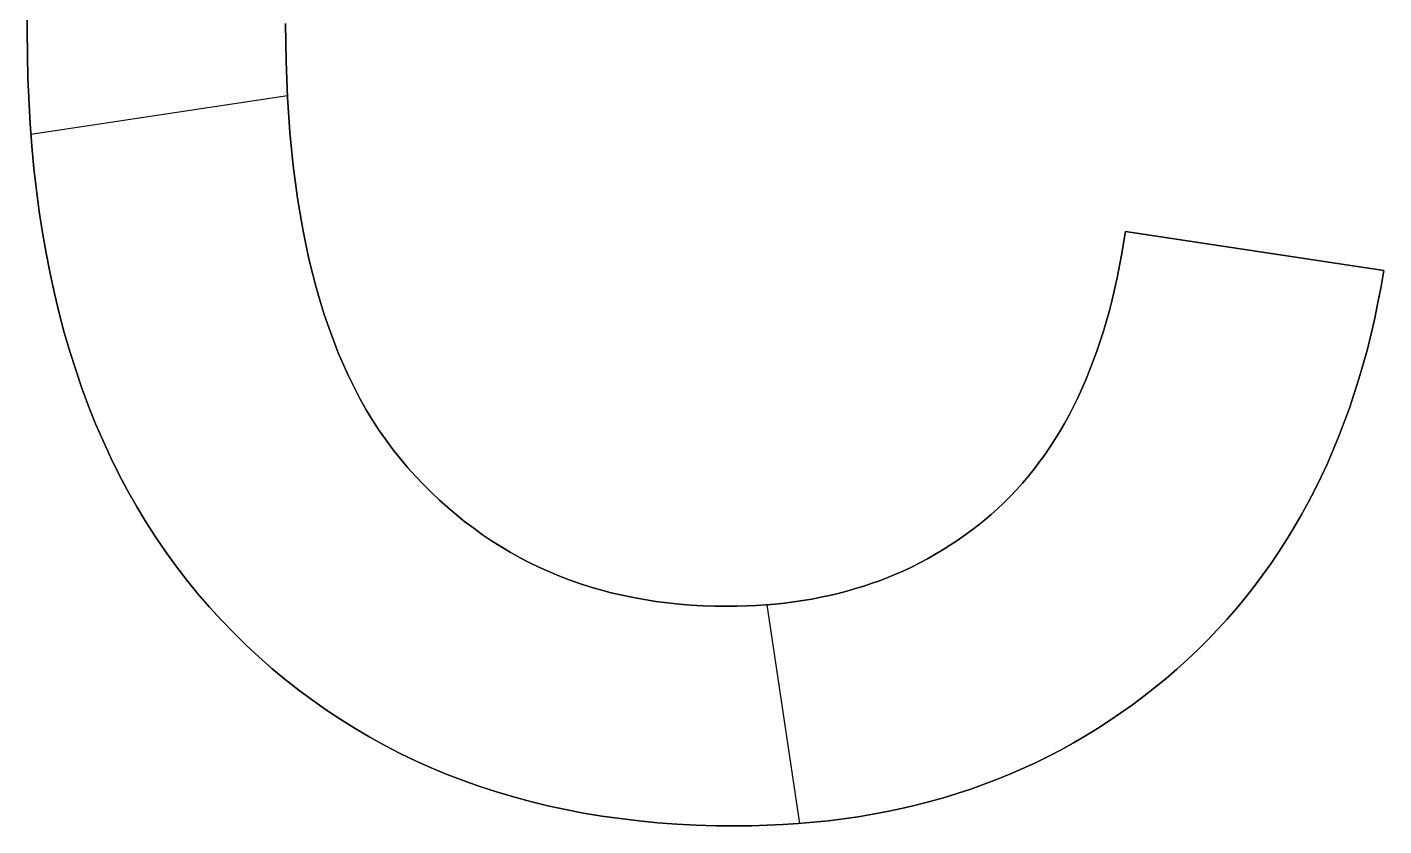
# Model space of a CAD drawing. Header units: millimetres. Extents: x 13281 to 14181, y -10285 to -9647.
# Drawn here: x 13335.51 to 13354.49, y -9676.98 to -9665.8 of the extents above; entities that cross this region are included whole.
import ezdxf

# ---------------------------------------------------------------- set-up
doc = ezdxf.new("R2010")
doc.units = ezdxf.units.MM
doc.header["$MEASUREMENT"] = 0
doc.layers.add('Default', color=7, linetype='Continuous', true_color=0xffffff)

msp = doc.modelspace()

# ---------------------------------------------------------------- linework, layer by layer
at = {"layer": 'Default'}
for p, q in [((13335.509, -9665.854), (13335.514, -9665.423)), ((13335.509, -9665.854, 1), (13335.514, -9665.423, 1)), ((13335.514, -9665.423, 0.5), (13335.509, -9665.854, 0.5)), ((13339.124, -9665.752), (13339.13, -9666.277)), ((13339.124, -9665.752, 1), (13339.13, -9666.277, 1)), ((13339.13, -9666.277, 0.5), (13339.124, -9665.752, 0.5)), ((13335.52, -9666.515), (13335.509, -9665.854)), ((13335.52, -9666.515, 1), (13335.509, -9665.854, 1)), ((13335.509, -9665.854, 0.5), (13335.52, -9666.515, 0.5)), ((13335.509, -9665.854), (13335.509, -9665.854, 1)), ((13339.13, -9666.277), (13339.15, -9666.784)), ((13339.13, -9666.277, 1), (13339.15, -9666.784, 1)), ((13339.15, -9666.784, 0.5), (13339.13, -9666.277, 0.5)), ((13335.552, -9667.157), (13335.52, -9666.515)), ((13335.552, -9667.157, 1), (13335.52, -9666.515, 1)), ((13335.52, -9666.515, 0.5), (13335.552, -9667.157, 0.5)), ((13339.149, -9666.765), (13335.562, -9667.303)), ((13339.149, -9666.765, 1), (13335.562, -9667.303, 1)), ((13339.15, -9666.784), (13339.184, -9667.273)), ((13339.15, -9666.784, 1), (13339.184, -9667.273, 1)), ((13339.184, -9667.273, 0.5), (13339.15, -9666.784, 0.5)), ((13335.576, -9667.47), (13335.552, -9667.157)), ((13335.576, -9667.47, 1), (13335.552, -9667.157, 1)), ((13335.552, -9667.157, 0.5), (13335.576, -9667.47, 0.5)), ((13339.184, -9667.273), (13339.231, -9667.743)), ((13339.184, -9667.273, 1), (13339.231, -9667.743, 1)), ((13339.231, -9667.743, 0.5), (13339.184, -9667.273, 0.5)), ((13335.605, -9667.779), (13335.576, -9667.47)), ((13335.605, -9667.779, 1), (13335.576, -9667.47, 1)), ((13335.576, -9667.47, 0.5), (13335.605, -9667.779, 0.5)), ((13335.639, -9668.083), (13335.605, -9667.779)), ((13335.639, -9668.083, 1), (13335.605, -9667.779, 1)), ((13335.605, -9667.779, 0.5), (13335.639, -9668.083, 0.5)), ((13339.231, -9667.743), (13339.291, -9668.196)), ((13339.231, -9667.743, 1), (13339.291, -9668.196, 1)), ((13339.291, -9668.196, 0.5), (13339.231, -9667.743, 0.5)), ((13335.679, -9668.382), (13335.639, -9668.083)), ((13335.679, -9668.382, 1), (13335.639, -9668.083, 1)), ((13335.639, -9668.083, 0.5), (13335.679, -9668.382, 0.5)), ((13339.291, -9668.196), (13339.326, -9668.415)), ((13339.291, -9668.196, 1), (13339.326, -9668.415, 1)), ((13339.326, -9668.415, 0.5), (13339.291, -9668.196, 0.5)), ((13335.724, -9668.676), (13335.679, -9668.382)), ((13335.724, -9668.676, 1), (13335.679, -9668.382, 1)), ((13335.679, -9668.382, 0.5), (13335.724, -9668.676, 0.5)), ((13339.326, -9668.415), (13339.364, -9668.63)), ((13339.326, -9668.415, 1), (13339.364, -9668.63, 1)), ((13339.364, -9668.63, 0.5), (13339.326, -9668.415, 0.5)), ((13335.775, -9668.965), (13335.724, -9668.676)), ((13335.775, -9668.965, 1), (13335.724, -9668.676, 1)), ((13335.724, -9668.676, 0.5), (13335.775, -9668.965, 0.5)), ((13339.364, -9668.63), (13339.406, -9668.84)), ((13339.364, -9668.63, 1), (13339.406, -9668.84, 1)), ((13339.406, -9668.84, 0.5), (13339.364, -9668.63, 0.5)), ((13350.817, -9668.992), (13350.871, -9668.663)), ((13350.817, -9668.992, 1), (13350.871, -9668.663, 1)), ((13350.871, -9668.663, 0.5), (13350.817, -9668.992, 0.5)), ((13350.871, -9668.663), (13354.485, -9669.205)), ((13350.871, -9668.663), (13350.871, -9668.663, 1)), ((13350.871, -9668.663, 1), (13354.485, -9669.205, 1)), ((13354.485, -9669.205, 0.5), (13350.871, -9668.663, 0.5)), ((13335.83, -9669.25), (13335.775, -9668.965)), ((13335.83, -9669.25, 1), (13335.775, -9668.965, 1)), ((13335.775, -9668.965, 0.5), (13335.83, -9669.25, 0.5)), ((13339.406, -9668.84), (13339.451, -9669.045)), ((13339.406, -9668.84, 1), (13339.451, -9669.045, 1)), ((13339.451, -9669.045, 0.5), (13339.406, -9668.84, 0.5)), ((13352.678, -9668.934), (13352.678, -9668.934, 1)), ((13339.451, -9669.045), (13339.5, -9669.246)), ((13339.451, -9669.045, 1), (13339.5, -9669.246, 1)), ((13339.5, -9669.246, 0.5), (13339.451, -9669.045, 0.5)), ((13350.755, -9669.309), (13350.817, -9668.992)), ((13350.755, -9669.309, 1), (13350.817, -9668.992, 1)), ((13350.817, -9668.992, 0.5), (13350.755, -9669.309, 0.5)), ((13335.891, -9669.529), (13335.83, -9669.25)), ((13335.891, -9669.529, 1), (13335.83, -9669.25, 1)), ((13335.83, -9669.25, 0.5), (13335.891, -9669.529, 0.5)), ((13339.5, -9669.246), (13339.552, -9669.443)), ((13339.5, -9669.246, 1), (13339.552, -9669.443, 1)), ((13339.552, -9669.443, 0.5), (13339.5, -9669.246, 0.5)), ((13350.684, -9669.616), (13350.755, -9669.309)), ((13350.684, -9669.616, 1), (13350.755, -9669.309, 1)), ((13350.755, -9669.309, 0.5), (13350.684, -9669.616, 0.5)), ((13354.485, -9669.205), (13354.446, -9669.432)), ((13354.485, -9669.205, 1), (13354.446, -9669.432, 1)), ((13354.446, -9669.432, 0.5), (13354.485, -9669.205, 0.5)), ((13354.485, -9669.205, 1), (13354.485, -9669.205)), ((13335.958, -9669.804), (13335.891, -9669.529)), ((13335.958, -9669.804, 1), (13335.891, -9669.529, 1)), ((13335.891, -9669.529, 0.5), (13335.958, -9669.804, 0.5)), ((13339.552, -9669.443), (13339.607, -9669.635)), ((13339.552, -9669.443, 1), (13339.607, -9669.635, 1)), ((13339.607, -9669.635, 0.5), (13339.552, -9669.443, 0.5)), ((13354.446, -9669.432), (13354.403, -9669.655)), ((13354.446, -9669.432, 1), (13354.403, -9669.655, 1)), ((13354.403, -9669.655, 0.5), (13354.446, -9669.432, 0.5)), ((13339.607, -9669.635), (13339.665, -9669.822)), ((13339.607, -9669.635, 1), (13339.665, -9669.822, 1)), ((13339.665, -9669.822, 0.5), (13339.607, -9669.635, 0.5)), ((13350.646, -9669.766), (13350.684, -9669.616)), ((13350.646, -9669.766, 1), (13350.684, -9669.616, 1)), ((13350.684, -9669.616, 0.5), (13350.646, -9669.766, 0.5)), ((13354.403, -9669.655), (13354.357, -9669.875)), ((13354.403, -9669.655, 1), (13354.357, -9669.875, 1)), ((13354.357, -9669.875, 0.5), (13354.403, -9669.655, 0.5)), ((13336.029, -9670.074), (13335.958, -9669.804)), ((13336.029, -9670.074, 1), (13335.958, -9669.804, 1)), ((13335.958, -9669.804, 0.5), (13336.029, -9670.074, 0.5)), ((13339.665, -9669.822), (13339.727, -9670.005)), ((13339.665, -9669.822, 1), (13339.727, -9670.005, 1)), ((13339.727, -9670.005, 0.5), (13339.665, -9669.822, 0.5)), ((13350.562, -9670.056), (13350.605, -9669.912)), ((13350.562, -9670.056, 1), (13350.605, -9669.912, 1)), ((13350.605, -9669.912, 0.5), (13350.562, -9670.056, 0.5)), ((13350.605, -9669.912), (13350.646, -9669.766)), ((13350.605, -9669.912, 1), (13350.646, -9669.766, 1)), ((13350.646, -9669.766, 0.5), (13350.605, -9669.912, 0.5)), ((13354.357, -9669.875), (13354.307, -9670.092)), ((13354.357, -9669.875, 1), (13354.307, -9670.092, 1)), ((13354.307, -9670.092, 0.5), (13354.357, -9669.875, 0.5)), ((13336.106, -9670.339), (13336.029, -9670.074)), ((13336.106, -9670.339, 1), (13336.029, -9670.074, 1)), ((13336.029, -9670.074, 0.5), (13336.106, -9670.339, 0.5)), ((13339.727, -9670.005), (13339.792, -9670.183)), ((13339.727, -9670.005, 1), (13339.792, -9670.183, 1)), ((13339.792, -9670.183, 0.5), (13339.727, -9670.005, 0.5)), ((13350.517, -9670.197), (13350.562, -9670.056)), ((13350.517, -9670.197, 1), (13350.562, -9670.056, 1)), ((13350.562, -9670.056, 0.5), (13350.517, -9670.197, 0.5)), ((13354.307, -9670.092), (13354.254, -9670.306)), ((13354.307, -9670.092, 1), (13354.254, -9670.306, 1)), ((13354.254, -9670.306, 0.5), (13354.307, -9670.092, 0.5)), ((13339.792, -9670.183), (13339.861, -9670.357)), ((13339.792, -9670.183, 1), (13339.861, -9670.357, 1)), ((13339.861, -9670.357, 0.5), (13339.792, -9670.183, 0.5)), ((13350.47, -9670.336), (13350.517, -9670.197)), ((13350.47, -9670.336, 1), (13350.517, -9670.197, 1)), ((13350.517, -9670.197, 0.5), (13350.47, -9670.336, 0.5)), ((13354.254, -9670.306), (13354.197, -9670.517)), ((13354.254, -9670.306, 1), (13354.197, -9670.517, 1)), ((13354.197, -9670.517, 0.5), (13354.254, -9670.306, 0.5)), ((13336.189, -9670.599), (13336.106, -9670.339)), ((13336.189, -9670.599, 1), (13336.106, -9670.339, 1)), ((13336.106, -9670.339, 0.5), (13336.189, -9670.599, 0.5)), ((13339.861, -9670.357), (13339.933, -9670.526)), ((13339.861, -9670.357, 1), (13339.933, -9670.526, 1)), ((13339.933, -9670.526, 0.5), (13339.861, -9670.357, 0.5)), ((13350.37, -9670.605), (13350.421, -9670.472)), ((13350.37, -9670.605, 1), (13350.421, -9670.472, 1)), ((13350.421, -9670.472, 0.5), (13350.37, -9670.605, 0.5)), ((13350.421, -9670.472), (13350.47, -9670.336)), ((13350.421, -9670.472, 1), (13350.47, -9670.336, 1)), ((13350.47, -9670.336, 0.5), (13350.421, -9670.472, 0.5)), ((13336.276, -9670.854), (13336.189, -9670.599)), ((13336.276, -9670.854, 1), (13336.189, -9670.599, 1)), ((13336.189, -9670.599, 0.5), (13336.276, -9670.854, 0.5)), ((13339.933, -9670.526), (13340.008, -9670.69)), ((13339.933, -9670.526, 1), (13340.008, -9670.69, 1)), ((13340.008, -9670.69, 0.5), (13339.933, -9670.526, 0.5)), ((13350.317, -9670.735), (13350.37, -9670.605)), ((13350.317, -9670.735, 1), (13350.37, -9670.605, 1)), ((13350.37, -9670.605, 0.5), (13350.317, -9670.735, 0.5)), ((13354.197, -9670.517), (13354.136, -9670.725)), ((13354.197, -9670.517, 1), (13354.136, -9670.725, 1)), ((13354.136, -9670.725, 0.5), (13354.197, -9670.517, 0.5)), ((13336.369, -9671.105), (13336.276, -9670.854)), ((13336.369, -9671.105, 1), (13336.276, -9670.854, 1)), ((13336.276, -9670.854, 0.5), (13336.369, -9671.105, 0.5)), ((13340.008, -9670.69), (13340.086, -9670.85)), ((13340.008, -9670.69, 1), (13340.086, -9670.85, 1)), ((13340.086, -9670.85, 0.5), (13340.008, -9670.69, 0.5)), ((13340.086, -9670.85), (13340.168, -9671.006)), ((13340.086, -9670.85, 1), (13340.168, -9671.006, 1)), ((13340.168, -9671.006, 0.5), (13340.086, -9670.85, 0.5)), ((13350.204, -9670.988), (13350.261, -9670.863)), ((13350.204, -9670.988, 1), (13350.261, -9670.863, 1)), ((13350.261, -9670.863, 0.5), (13350.204, -9670.988, 0.5)), ((13350.261, -9670.863), (13350.317, -9670.735)), ((13350.261, -9670.863, 1), (13350.317, -9670.735, 1)), ((13350.317, -9670.735, 0.5), (13350.261, -9670.863, 0.5)), ((13354.136, -9670.725), (13354.071, -9670.929)), ((13354.136, -9670.725, 1), (13354.071, -9670.929, 1)), ((13354.071, -9670.929, 0.5), (13354.136, -9670.725, 0.5)), ((13340.168, -9671.006), (13340.253, -9671.157)), ((13340.168, -9671.006, 1), (13340.253, -9671.157, 1)), ((13340.253, -9671.157, 0.5), (13340.168, -9671.006, 0.5)), ((13350.144, -9671.11), (13350.204, -9670.988)), ((13350.144, -9671.11, 1), (13350.204, -9670.988, 1)), ((13350.204, -9670.988, 0.5), (13350.144, -9671.11, 0.5)), ((13354.071, -9670.929), (13354.003, -9671.131)), ((13354.071, -9670.929, 1), (13354.003, -9671.131, 1)), ((13354.003, -9671.131, 0.5), (13354.071, -9670.929, 0.5)), ((13336.467, -9671.35), (13336.369, -9671.105)), ((13336.467, -9671.35, 1), (13336.369, -9671.105, 1)), ((13336.369, -9671.105, 0.5), (13336.467, -9671.35, 0.5)), ((13340.253, -9671.157), (13340.342, -9671.303)), ((13340.253, -9671.157, 1), (13340.342, -9671.303, 1)), ((13340.342, -9671.303, 0.5), (13340.253, -9671.157, 0.5)), ((13350.018, -9671.347), (13350.082, -9671.23)), ((13350.018, -9671.347, 1), (13350.082, -9671.23, 1)), ((13350.082, -9671.23, 0.5), (13350.018, -9671.347, 0.5)), ((13350.082, -9671.23), (13350.144, -9671.11)), ((13350.082, -9671.23, 1), (13350.144, -9671.11, 1)), ((13350.144, -9671.11, 0.5), (13350.082, -9671.23, 0.5)), ((13354.003, -9671.131), (13353.932, -9671.329)), ((13354.003, -9671.131, 1), (13353.932, -9671.329, 1)), ((13353.932, -9671.329, 0.5), (13354.003, -9671.131, 0.5)), ((13336.571, -9671.591), (13336.467, -9671.35)), ((13336.571, -9671.591, 1), (13336.467, -9671.35, 1)), ((13336.467, -9671.35, 0.5), (13336.571, -9671.591, 0.5)), ((13340.342, -9671.303), (13340.434, -9671.445)), ((13340.342, -9671.303, 1), (13340.434, -9671.445, 1)), ((13340.434, -9671.445, 0.5), (13340.342, -9671.303, 0.5)), ((13340.434, -9671.445), (13340.529, -9671.582)), ((13340.434, -9671.445, 1), (13340.529, -9671.582, 1)), ((13340.529, -9671.582, 0.5), (13340.434, -9671.445, 0.5)), ((13349.952, -9671.461), (13350.018, -9671.347)), ((13349.952, -9671.461, 1), (13350.018, -9671.347, 1)), ((13350.018, -9671.347, 0.5), (13349.952, -9671.461, 0.5)), ((13353.932, -9671.329), (13353.856, -9671.525)), ((13353.932, -9671.329, 1), (13353.856, -9671.525, 1)), ((13353.856, -9671.525, 0.5), (13353.932, -9671.329, 0.5)), ((13336.68, -9671.826), (13336.571, -9671.591)), ((13336.68, -9671.826, 1), (13336.571, -9671.591, 1)), ((13336.571, -9671.591, 0.5), (13336.68, -9671.826, 0.5)), ((13340.529, -9671.582), (13340.628, -9671.714)), ((13340.529, -9671.582, 1), (13340.628, -9671.714, 1)), ((13340.628, -9671.714, 0.5), (13340.529, -9671.582, 0.5)), ((13349.813, -9671.681), (13349.884, -9671.572)), ((13349.813, -9671.681, 1), (13349.884, -9671.572, 1)), ((13349.884, -9671.572, 0.5), (13349.813, -9671.681, 0.5)), ((13349.884, -9671.572), (13349.952, -9671.461)), ((13349.884, -9671.572, 1), (13349.952, -9671.461, 1)), ((13349.952, -9671.461, 0.5), (13349.884, -9671.572, 0.5)), ((13353.856, -9671.525), (13353.777, -9671.717)), ((13353.856, -9671.525, 1), (13353.777, -9671.717, 1)), ((13353.777, -9671.717, 0.5), (13353.856, -9671.525, 0.5)), ((13336.794, -9672.057), (13336.68, -9671.826)), ((13336.794, -9672.057, 1), (13336.68, -9671.826, 1)), ((13336.68, -9671.826, 0.5), (13336.794, -9672.057, 0.5)), ((13340.628, -9671.714), (13340.73, -9671.842)), ((13340.628, -9671.714, 1), (13340.73, -9671.842, 1)), ((13340.73, -9671.842, 0.5), (13340.628, -9671.714, 0.5)), ((13349.666, -9671.89), (13349.741, -9671.787)), ((13349.666, -9671.89, 1), (13349.741, -9671.787, 1)), ((13349.741, -9671.787, 0.5), (13349.666, -9671.89, 0.5)), ((13349.741, -9671.787), (13349.813, -9671.681)), ((13349.741, -9671.787, 1), (13349.813, -9671.681, 1)), ((13349.813, -9671.681, 0.5), (13349.741, -9671.787, 0.5)), ((13353.777, -9671.717), (13353.695, -9671.906)), ((13353.777, -9671.717, 1), (13353.695, -9671.906, 1)), ((13353.695, -9671.906, 0.5), (13353.777, -9671.717, 0.5)), ((13340.73, -9671.842), (13340.835, -9671.966)), ((13340.73, -9671.842, 1), (13340.835, -9671.966, 1)), ((13340.835, -9671.966, 0.5), (13340.73, -9671.842, 0.5)), ((13340.835, -9671.966), (13340.943, -9672.085)), ((13340.835, -9671.966, 1), (13340.943, -9672.085, 1)), ((13340.943, -9672.085, 0.5), (13340.835, -9671.966, 0.5)), ((13340.835, -9671.966), (13340.835, -9671.966, 1)), ((13349.511, -9672.089), (13349.589, -9671.991)), ((13349.511, -9672.089, 1), (13349.589, -9671.991, 1)), ((13349.589, -9671.991, 0.5), (13349.511, -9672.089, 0.5)), ((13349.589, -9671.991), (13349.666, -9671.89)), ((13349.589, -9671.991, 1), (13349.666, -9671.89, 1)), ((13349.666, -9671.89, 0.5), (13349.589, -9671.991, 0.5)), ((13353.695, -9671.906), (13353.609, -9672.092)), ((13353.695, -9671.906, 1), (13353.609, -9672.092, 1)), ((13353.609, -9672.092, 0.5), (13353.695, -9671.906, 0.5)), ((13336.913, -9672.283), (13336.794, -9672.057)), ((13336.913, -9672.283, 1), (13336.794, -9672.057, 1)), ((13336.794, -9672.057, 0.5), (13336.913, -9672.283, 0.5)), ((13340.943, -9672.085), (13341.053, -9672.2)), ((13340.943, -9672.085, 1), (13341.053, -9672.2, 1)), ((13341.053, -9672.2, 0.5), (13340.943, -9672.085, 0.5)), ((13341.053, -9672.2), (13341.165, -9672.312)), ((13341.053, -9672.2, 1), (13341.165, -9672.312, 1)), ((13341.165, -9672.312, 0.5), (13341.053, -9672.2, 0.5)), ((13349.347, -9672.276), (13349.43, -9672.184)), ((13349.347, -9672.276, 1), (13349.43, -9672.184, 1)), ((13349.43, -9672.184, 0.5), (13349.347, -9672.276, 0.5)), ((13349.43, -9672.184), (13349.511, -9672.089)), ((13349.43, -9672.184, 1), (13349.511, -9672.089, 1)), ((13349.511, -9672.089, 0.5), (13349.43, -9672.184, 0.5)), ((13353.609, -9672.092), (13353.519, -9672.275)), ((13353.609, -9672.092, 1), (13353.519, -9672.275, 1)), ((13353.519, -9672.275, 0.5), (13353.609, -9672.092, 0.5)), ((13337.038, -9672.505), (13336.913, -9672.283)), ((13337.038, -9672.505, 1), (13336.913, -9672.283, 1)), ((13336.913, -9672.283, 0.5), (13337.038, -9672.505, 0.5)), ((13341.165, -9672.312), (13341.279, -9672.42)), ((13341.165, -9672.312, 1), (13341.279, -9672.42, 1)), ((13341.279, -9672.42, 0.5), (13341.165, -9672.312, 0.5)), ((13349.174, -9672.453), (13349.261, -9672.366)), ((13349.174, -9672.453, 1), (13349.261, -9672.366, 1)), ((13349.261, -9672.366, 0.5), (13349.174, -9672.453, 0.5)), ((13349.261, -9672.366), (13349.347, -9672.276)), ((13349.261, -9672.366, 1), (13349.347, -9672.276, 1)), ((13349.347, -9672.276, 0.5), (13349.261, -9672.366, 0.5)), ((13353.519, -9672.275), (13353.426, -9672.455)), ((13353.519, -9672.275, 1), (13353.426, -9672.455, 1)), ((13353.426, -9672.455, 0.5), (13353.519, -9672.275, 0.5)), ((13337.168, -9672.721), (13337.038, -9672.505)), ((13337.168, -9672.721, 1), (13337.038, -9672.505, 1)), ((13337.038, -9672.505, 0.5), (13337.168, -9672.721, 0.5)), ((13341.279, -9672.42), (13341.395, -9672.524)), ((13341.279, -9672.42, 1), (13341.395, -9672.524, 1)), ((13341.395, -9672.524, 0.5), (13341.279, -9672.42, 0.5)), ((13341.395, -9672.524), (13341.513, -9672.624)), ((13341.395, -9672.524, 1), (13341.513, -9672.624, 1)), ((13341.513, -9672.624, 0.5), (13341.395, -9672.524, 0.5)), ((13348.993, -9672.619), (13349.084, -9672.538)), ((13348.993, -9672.619, 1), (13349.084, -9672.538, 1)), ((13349.084, -9672.538, 0.5), (13348.993, -9672.619, 0.5)), ((13349.084, -9672.538), (13349.174, -9672.453)), ((13349.084, -9672.538, 1), (13349.174, -9672.453, 1)), ((13349.174, -9672.453, 0.5), (13349.084, -9672.538, 0.5)), ((13353.426, -9672.455), (13353.329, -9672.632)), ((13353.426, -9672.455, 1), (13353.329, -9672.632, 1)), ((13353.329, -9672.632, 0.5), (13353.426, -9672.455, 0.5)), ((13337.304, -9672.932), (13337.168, -9672.721)), ((13337.304, -9672.932, 1), (13337.168, -9672.721, 1)), ((13337.168, -9672.721, 0.5), (13337.304, -9672.932, 0.5)), ((13341.513, -9672.624), (13341.633, -9672.721)), ((13341.513, -9672.624, 1), (13341.633, -9672.721, 1)), ((13341.633, -9672.721, 0.5), (13341.513, -9672.624, 0.5)), ((13341.633, -9672.721), (13341.756, -9672.814)), ((13341.633, -9672.721, 1), (13341.756, -9672.814, 1)), ((13341.756, -9672.814, 0.5), (13341.633, -9672.721, 0.5)), ((13348.709, -9672.849), (13348.805, -9672.775)), ((13348.709, -9672.849, 1), (13348.805, -9672.775, 1)), ((13348.805, -9672.775, 0.5), (13348.709, -9672.849, 0.5)), ((13348.805, -9672.775), (13348.9, -9672.698)), ((13348.805, -9672.775, 1), (13348.9, -9672.698, 1)), ((13348.9, -9672.698, 0.5), (13348.805, -9672.775, 0.5)), ((13348.9, -9672.698), (13348.993, -9672.619)), ((13348.9, -9672.698, 1), (13348.993, -9672.619, 1)), ((13348.993, -9672.619, 0.5), (13348.9, -9672.698, 0.5)), ((13348.993, -9672.619), (13348.993, -9672.619, 1)), ((13353.329, -9672.632), (13353.228, -9672.806)), ((13353.329, -9672.632, 1), (13353.228, -9672.806, 1)), ((13353.228, -9672.806, 0.5), (13353.329, -9672.632, 0.5)), ((13337.444, -9673.139), (13337.304, -9672.932)), ((13337.444, -9673.139, 1), (13337.304, -9672.932, 1)), ((13337.304, -9672.932, 0.5), (13337.444, -9673.139, 0.5)), ((13341.756, -9672.814), (13341.88, -9672.903)), ((13341.756, -9672.814, 1), (13341.88, -9672.903, 1)), ((13341.88, -9672.903, 0.5), (13341.756, -9672.814, 0.5)), ((13341.88, -9672.903), (13342.006, -9672.988)), ((13341.88, -9672.903, 1), (13342.006, -9672.988, 1)), ((13342.006, -9672.988, 0.5), (13341.88, -9672.903, 0.5)), ((13348.512, -9672.99), (13348.611, -9672.92)), ((13348.512, -9672.99, 1), (13348.611, -9672.92, 1)), ((13348.611, -9672.92, 0.5), (13348.512, -9672.99, 0.5)), ((13348.611, -9672.92), (13348.709, -9672.849)), ((13348.611, -9672.92, 1), (13348.709, -9672.849, 1)), ((13348.709, -9672.849, 0.5), (13348.611, -9672.92, 0.5)), ((13353.228, -9672.806), (13353.124, -9672.976)), ((13353.228, -9672.806, 1), (13353.124, -9672.976, 1)), ((13353.124, -9672.976, 0.5), (13353.228, -9672.806, 0.5)), ((13337.59, -9673.341), (13337.444, -9673.139)), ((13337.59, -9673.341, 1), (13337.444, -9673.139, 1)), ((13337.444, -9673.139, 0.5), (13337.59, -9673.341, 0.5)), ((13342.006, -9672.988), (13342.135, -9673.069)), ((13342.006, -9672.988, 1), (13342.135, -9673.069, 1)), ((13342.135, -9673.069, 0.5), (13342.006, -9672.988, 0.5)), ((13342.135, -9673.069), (13342.265, -9673.147)), ((13342.135, -9673.069, 1), (13342.265, -9673.147, 1)), ((13342.265, -9673.147, 0.5), (13342.135, -9673.069, 0.5)), ((13342.265, -9673.147), (13342.397, -9673.221)), ((13342.265, -9673.147, 1), (13342.397, -9673.221, 1)), ((13342.397, -9673.221, 0.5), (13342.265, -9673.147, 0.5)), ((13348.206, -9673.181), (13348.309, -9673.12)), ((13348.206, -9673.181, 1), (13348.309, -9673.12, 1)), ((13348.309, -9673.12, 0.5), (13348.206, -9673.181, 0.5)), ((13348.309, -9673.12), (13348.411, -9673.056)), ((13348.309, -9673.12, 1), (13348.411, -9673.056, 1)), ((13348.411, -9673.056, 0.5), (13348.309, -9673.12, 0.5)), ((13348.411, -9673.056), (13348.512, -9672.99)), ((13348.411, -9673.056, 1), (13348.512, -9672.99, 1)), ((13348.512, -9672.99, 0.5), (13348.411, -9673.056, 0.5)), ((13353.016, -9673.144), (13352.904, -9673.309)), ((13353.016, -9673.144, 1), (13352.904, -9673.309, 1)), ((13352.904, -9673.309, 0.5), (13353.016, -9673.144, 0.5)), ((13353.124, -9672.976), (13353.016, -9673.144)), ((13353.124, -9672.976, 1), (13353.016, -9673.144, 1)), ((13353.016, -9673.144, 0.5), (13353.124, -9672.976, 0.5)), ((13337.741, -9673.538), (13337.59, -9673.341)), ((13337.741, -9673.538, 1), (13337.59, -9673.341, 1)), ((13337.59, -9673.341, 0.5), (13337.741, -9673.538, 0.5)), ((13342.397, -9673.221), (13342.532, -9673.291)), ((13342.397, -9673.221, 1), (13342.532, -9673.291, 1)), ((13342.532, -9673.291, 0.5), (13342.397, -9673.221, 0.5)), ((13342.532, -9673.291), (13342.668, -9673.357)), ((13342.532, -9673.291, 1), (13342.668, -9673.357, 1)), ((13342.668, -9673.357, 0.5), (13342.532, -9673.291, 0.5)), ((13347.888, -9673.351), (13347.995, -9673.297)), ((13347.888, -9673.351, 1), (13347.995, -9673.297, 1)), ((13347.995, -9673.297, 0.5), (13347.888, -9673.351, 0.5)), ((13347.995, -9673.297), (13348.101, -9673.24)), ((13347.995, -9673.297, 1), (13348.101, -9673.24, 1)), ((13348.101, -9673.24, 0.5), (13347.995, -9673.297, 0.5)), ((13348.101, -9673.24), (13348.206, -9673.181)), ((13348.101, -9673.24, 1), (13348.206, -9673.181, 1)), ((13348.206, -9673.181, 0.5), (13348.101, -9673.24, 0.5)), ((13352.904, -9673.309), (13352.789, -9673.47)), ((13352.904, -9673.309, 1), (13352.789, -9673.47, 1)), ((13352.789, -9673.47, 0.5), (13352.904, -9673.309, 0.5)), ((13342.668, -9673.357), (13342.807, -9673.42)), ((13342.668, -9673.357, 1), (13342.807, -9673.42, 1)), ((13342.807, -9673.42, 0.5), (13342.668, -9673.357, 0.5)), ((13342.807, -9673.42), (13342.947, -9673.478)), ((13342.807, -9673.42, 1), (13342.947, -9673.478, 1)), ((13342.947, -9673.478, 0.5), (13342.807, -9673.42, 0.5)), ((13342.947, -9673.478), (13343.09, -9673.533)), ((13342.947, -9673.478, 1), (13343.09, -9673.533, 1)), ((13343.09, -9673.533, 0.5), (13342.947, -9673.478, 0.5)), ((13343.09, -9673.533), (13343.234, -9673.584)), ((13343.09, -9673.533, 1), (13343.234, -9673.584, 1)), ((13343.234, -9673.584, 0.5), (13343.09, -9673.533, 0.5)), ((13347.443, -9673.542), (13347.556, -9673.498)), ((13347.443, -9673.542, 1), (13347.556, -9673.498, 1)), ((13347.556, -9673.498, 0.5), (13347.443, -9673.542, 0.5)), ((13347.556, -9673.498), (13347.668, -9673.451)), ((13347.556, -9673.498, 1), (13347.668, -9673.451, 1)), ((13347.668, -9673.451, 0.5), (13347.556, -9673.498, 0.5)), ((13347.668, -9673.451), (13347.779, -9673.402)), ((13347.668, -9673.451, 1), (13347.779, -9673.402, 1)), ((13347.779, -9673.402, 0.5), (13347.668, -9673.451, 0.5)), ((13347.779, -9673.402), (13347.888, -9673.351)), ((13347.779, -9673.402, 1), (13347.888, -9673.351, 1)), ((13347.888, -9673.351, 0.5), (13347.779, -9673.402, 0.5)), ((13352.789, -9673.47), (13352.67, -9673.628)), ((13352.789, -9673.47, 1), (13352.67, -9673.628, 1)), ((13352.67, -9673.628, 0.5), (13352.789, -9673.47, 0.5)), ((13337.898, -9673.73), (13337.741, -9673.538)), ((13337.898, -9673.73, 1), (13337.741, -9673.538, 1)), ((13337.741, -9673.538, 0.5), (13337.898, -9673.73, 0.5)), ((13343.234, -9673.584), (13343.381, -9673.632)), ((13343.234, -9673.584, 1), (13343.381, -9673.632, 1)), ((13343.381, -9673.632, 0.5), (13343.234, -9673.584, 0.5)), ((13343.381, -9673.632), (13343.53, -9673.675)), ((13343.381, -9673.632, 1), (13343.53, -9673.675, 1)), ((13343.53, -9673.675, 0.5), (13343.381, -9673.632, 0.5)), ((13343.53, -9673.675), (13343.68, -9673.715)), ((13343.53, -9673.675, 1), (13343.68, -9673.715, 1)), ((13343.68, -9673.715, 0.5), (13343.53, -9673.675, 0.5)), ((13343.68, -9673.715), (13343.833, -9673.751)), ((13343.68, -9673.715, 1), (13343.833, -9673.751, 1)), ((13343.833, -9673.751, 0.5), (13343.68, -9673.715, 0.5)), ((13346.733, -9673.752), (13346.855, -9673.724)), ((13346.733, -9673.752, 1), (13346.855, -9673.724, 1)), ((13346.855, -9673.724, 0.5), (13346.733, -9673.752, 0.5)), ((13346.855, -9673.724), (13346.976, -9673.692)), ((13346.855, -9673.724, 1), (13346.976, -9673.692, 1)), ((13346.976, -9673.692, 0.5), (13346.855, -9673.724, 0.5)), ((13346.976, -9673.692), (13347.095, -9673.658)), ((13346.976, -9673.692, 1), (13347.095, -9673.658, 1)), ((13347.095, -9673.658, 0.5), (13346.976, -9673.692, 0.5)), ((13347.095, -9673.658), (13347.212, -9673.622)), ((13347.095, -9673.658, 1), (13347.212, -9673.622, 1)), ((13347.212, -9673.622, 0.5), (13347.095, -9673.658, 0.5)), ((13347.212, -9673.622), (13347.328, -9673.583)), ((13347.212, -9673.622, 1), (13347.328, -9673.583, 1)), ((13347.328, -9673.583, 0.5), (13347.212, -9673.622, 0.5)), ((13347.328, -9673.583), (13347.443, -9673.542)), ((13347.328, -9673.583, 1), (13347.443, -9673.542, 1)), ((13347.443, -9673.542, 0.5), (13347.328, -9673.583, 0.5)), ((13352.67, -9673.628), (13352.548, -9673.783)), ((13352.67, -9673.628, 1), (13352.548, -9673.783, 1)), ((13352.548, -9673.783, 0.5), (13352.67, -9673.628, 0.5)), ((13338.06, -9673.917), (13337.898, -9673.73)), ((13338.06, -9673.917, 1), (13337.898, -9673.73, 1)), ((13337.898, -9673.73, 0.5), (13338.06, -9673.917, 0.5)), ((13343.833, -9673.751), (13343.988, -9673.783)), ((13343.833, -9673.751, 1), (13343.988, -9673.783, 1)), ((13343.988, -9673.783, 0.5), (13343.833, -9673.751, 0.5)), ((13343.988, -9673.783), (13344.145, -9673.811)), ((13343.988, -9673.783, 1), (13344.145, -9673.811, 1)), ((13344.145, -9673.811, 0.5), (13343.988, -9673.783, 0.5)), ((13344.145, -9673.811), (13344.304, -9673.836)), ((13344.145, -9673.811, 1), (13344.304, -9673.836, 1)), ((13344.304, -9673.836, 0.5), (13344.145, -9673.811, 0.5)), ((13344.304, -9673.836), (13344.464, -9673.857)), ((13344.304, -9673.836, 1), (13344.464, -9673.857, 1)), ((13344.464, -9673.857, 0.5), (13344.304, -9673.836, 0.5)), ((13344.464, -9673.857), (13344.627, -9673.874)), ((13344.464, -9673.857, 1), (13344.627, -9673.874, 1)), ((13344.627, -9673.874, 0.5), (13344.464, -9673.857, 0.5)), ((13344.627, -9673.874), (13344.792, -9673.887)), ((13344.627, -9673.874, 1), (13344.792, -9673.887, 1)), ((13344.792, -9673.887, 0.5), (13344.627, -9673.874, 0.5)), ((13344.792, -9673.887), (13344.959, -9673.897)), ((13344.792, -9673.887, 1), (13344.959, -9673.897, 1)), ((13344.959, -9673.897, 0.5), (13344.792, -9673.887, 0.5)), ((13344.959, -9673.897), (13345.128, -9673.902)), ((13344.959, -9673.897, 1), (13345.128, -9673.902, 1)), ((13345.128, -9673.902, 0.5), (13344.959, -9673.897, 0.5)), ((13345.128, -9673.902), (13345.299, -9673.904)), ((13345.128, -9673.902, 1), (13345.299, -9673.904, 1)), ((13345.299, -9673.904, 0.5), (13345.128, -9673.902, 0.5)), ((13345.299, -9673.904), (13345.437, -9673.903)), ((13345.299, -9673.904, 1), (13345.437, -9673.903, 1)), ((13345.437, -9673.903, 0.5), (13345.299, -9673.904, 0.5)), ((13345.299, -9673.904), (13345.299, -9673.904, 1)), ((13345.437, -9673.903), (13345.573, -9673.899)), ((13345.437, -9673.903, 1), (13345.573, -9673.899, 1)), ((13345.573, -9673.899, 0.5), (13345.437, -9673.903, 0.5)), ((13345.573, -9673.899), (13345.708, -9673.893)), ((13345.573, -9673.899, 1), (13345.708, -9673.893, 1)), ((13345.708, -9673.893, 0.5), (13345.573, -9673.899, 0.5)), ((13345.708, -9673.893), (13345.841, -9673.884)), ((13345.708, -9673.893, 1), (13345.841, -9673.884, 1)), ((13345.841, -9673.884, 0.5), (13345.708, -9673.893, 0.5)), ((13345.841, -9673.884), (13345.973, -9673.873)), ((13345.841, -9673.884, 1), (13345.973, -9673.873, 1)), ((13345.973, -9673.873, 0.5), (13345.841, -9673.884, 0.5)), ((13346.318, -9676.942), (13345.859, -9673.883)), ((13346.318, -9676.942, 1), (13345.859, -9673.883, 1)), ((13345.973, -9673.873), (13346.103, -9673.859)), ((13345.973, -9673.873, 1), (13346.103, -9673.859, 1)), ((13346.103, -9673.859, 0.5), (13345.973, -9673.873, 0.5)), ((13346.103, -9673.859), (13346.232, -9673.843)), ((13346.103, -9673.859, 1), (13346.232, -9673.843, 1)), ((13346.232, -9673.843, 0.5), (13346.103, -9673.859, 0.5)), ((13346.232, -9673.843), (13346.359, -9673.824)), ((13346.232, -9673.843, 1), (13346.359, -9673.824, 1)), ((13346.359, -9673.824, 0.5), (13346.232, -9673.843, 0.5)), ((13346.359, -9673.824), (13346.485, -9673.803)), ((13346.359, -9673.824, 1), (13346.485, -9673.803, 1)), ((13346.485, -9673.803, 0.5), (13346.359, -9673.824, 0.5)), ((13346.485, -9673.803), (13346.61, -9673.779)), ((13346.485, -9673.803, 1), (13346.61, -9673.779, 1)), ((13346.61, -9673.779, 0.5), (13346.485, -9673.803, 0.5)), ((13346.61, -9673.779), (13346.733, -9673.752)), ((13346.61, -9673.779, 1), (13346.733, -9673.752, 1)), ((13346.733, -9673.752, 0.5), (13346.61, -9673.779, 0.5)), ((13352.548, -9673.783), (13352.422, -9673.935)), ((13352.548, -9673.783, 1), (13352.422, -9673.935, 1)), ((13352.422, -9673.935, 0.5), (13352.548, -9673.783, 0.5)), ((13338.227, -9674.099), (13338.06, -9673.917)), ((13338.227, -9674.099, 1), (13338.06, -9673.917, 1)), ((13338.06, -9673.917, 0.5), (13338.227, -9674.099, 0.5)), ((13338.399, -9674.276), (13338.227, -9674.099)), ((13338.399, -9674.276, 1), (13338.227, -9674.099, 1)), ((13338.227, -9674.099, 0.5), (13338.399, -9674.276, 0.5)), ((13338.227, -9674.099), (13338.227, -9674.099, 1)), ((13352.292, -9674.085), (13352.159, -9674.23)), ((13352.292, -9674.085, 1), (13352.159, -9674.23, 1)), ((13352.159, -9674.23, 0.5), (13352.292, -9674.085, 0.5)), ((13352.422, -9673.935), (13352.292, -9674.085)), ((13352.422, -9673.935, 1), (13352.292, -9674.085, 1)), ((13352.292, -9674.085, 0.5), (13352.422, -9673.935, 0.5)), ((13338.574, -9674.447), (13338.399, -9674.276)), ((13338.574, -9674.447, 1), (13338.399, -9674.276, 1)), ((13338.399, -9674.276, 0.5), (13338.574, -9674.447, 0.5)), ((13352.159, -9674.23), (13352.022, -9674.373)), ((13352.159, -9674.23, 1), (13352.022, -9674.373, 1)), ((13352.022, -9674.373, 0.5), (13352.159, -9674.23, 0.5)), ((13338.752, -9674.613), (13338.574, -9674.447)), ((13338.752, -9674.613, 1), (13338.574, -9674.447, 1)), ((13338.574, -9674.447, 0.5), (13338.752, -9674.613, 0.5)), ((13352.022, -9674.373), (13351.882, -9674.513)), ((13352.022, -9674.373, 1), (13351.882, -9674.513, 1)), ((13351.882, -9674.513, 0.5), (13352.022, -9674.373, 0.5)), ((13338.934, -9674.773), (13338.752, -9674.613)), ((13338.934, -9674.773, 1), (13338.752, -9674.613, 1)), ((13338.752, -9674.613, 0.5), (13338.934, -9674.773, 0.5)), ((13351.737, -9674.65), (13351.59, -9674.783)), ((13351.737, -9674.65, 1), (13351.59, -9674.783, 1)), ((13351.59, -9674.783, 0.5), (13351.737, -9674.65, 0.5)), ((13351.882, -9674.513), (13351.737, -9674.65)), ((13351.882, -9674.513, 1), (13351.737, -9674.65, 1)), ((13351.737, -9674.65, 0.5), (13351.882, -9674.513, 0.5)), ((13339.119, -9674.928), (13338.934, -9674.773)), ((13339.119, -9674.928, 1), (13338.934, -9674.773, 1)), ((13338.934, -9674.773, 0.5), (13339.119, -9674.928, 0.5)), ((13351.59, -9674.783), (13351.438, -9674.914)), ((13351.59, -9674.783, 1), (13351.438, -9674.914, 1)), ((13351.438, -9674.914, 0.5), (13351.59, -9674.783, 0.5)), ((13339.308, -9675.077), (13339.119, -9674.928)), ((13339.308, -9675.077, 1), (13339.119, -9674.928, 1)), ((13339.119, -9674.928, 0.5), (13339.308, -9675.077, 0.5)), ((13351.284, -9675.041), (13351.128, -9675.163)), ((13351.284, -9675.041, 1), (13351.128, -9675.163, 1)), ((13351.128, -9675.163, 0.5), (13351.284, -9675.041, 0.5)), ((13351.438, -9674.914), (13351.284, -9675.041)), ((13351.438, -9674.914, 1), (13351.284, -9675.041, 1)), ((13351.284, -9675.041, 0.5), (13351.438, -9674.914, 0.5)), ((13351.438, -9674.914), (13351.438, -9674.914, 1)), ((13339.5, -9675.22), (13339.308, -9675.077)), ((13339.5, -9675.22, 1), (13339.308, -9675.077, 1)), ((13339.308, -9675.077, 0.5), (13339.5, -9675.22, 0.5)), ((13339.696, -9675.358), (13339.5, -9675.22)), ((13339.696, -9675.358, 1), (13339.5, -9675.22, 1)), ((13339.5, -9675.22, 0.5), (13339.696, -9675.358, 0.5)), ((13351.128, -9675.163), (13350.969, -9675.282)), ((13351.128, -9675.163, 1), (13350.969, -9675.282, 1)), ((13350.969, -9675.282, 0.5), (13351.128, -9675.163, 0.5)), ((13339.895, -9675.49), (13339.696, -9675.358)), ((13339.895, -9675.49, 1), (13339.696, -9675.358, 1)), ((13339.696, -9675.358, 0.5), (13339.895, -9675.49, 0.5)), ((13350.808, -9675.397), (13350.645, -9675.508)), ((13350.808, -9675.397, 1), (13350.645, -9675.508, 1)), ((13350.645, -9675.508, 0.5), (13350.808, -9675.397, 0.5)), ((13350.969, -9675.282), (13350.808, -9675.397)), ((13350.969, -9675.282, 1), (13350.808, -9675.397, 1)), ((13350.808, -9675.397, 0.5), (13350.969, -9675.282, 0.5)), ((13340.097, -9675.616), (13339.895, -9675.49)), ((13340.097, -9675.616, 1), (13339.895, -9675.49, 1)), ((13339.895, -9675.49, 0.5), (13340.097, -9675.616, 0.5)), ((13340.303, -9675.737), (13340.097, -9675.616)), ((13340.303, -9675.737, 1), (13340.097, -9675.616, 1)), ((13340.097, -9675.616, 0.5), (13340.303, -9675.737, 0.5)), ((13350.48, -9675.615), (13350.312, -9675.717)), ((13350.48, -9675.615, 1), (13350.312, -9675.717, 1)), ((13350.312, -9675.717, 0.5), (13350.48, -9675.615, 0.5)), ((13350.645, -9675.508), (13350.48, -9675.615)), ((13350.645, -9675.508, 1), (13350.48, -9675.615, 1)), ((13350.48, -9675.615, 0.5), (13350.645, -9675.508, 0.5)), ((13340.512, -9675.852), (13340.303, -9675.737)), ((13340.512, -9675.852, 1), (13340.303, -9675.737, 1)), ((13340.303, -9675.737, 0.5), (13340.512, -9675.852, 0.5)), ((13350.312, -9675.717), (13350.143, -9675.816)), ((13350.312, -9675.717, 1), (13350.143, -9675.816, 1)), ((13350.143, -9675.816, 0.5), (13350.312, -9675.717, 0.5)), ((13340.725, -9675.962), (13340.512, -9675.852)), ((13340.725, -9675.962, 1), (13340.512, -9675.852, 1)), ((13340.512, -9675.852, 0.5), (13340.725, -9675.962, 0.5)), ((13340.941, -9676.066), (13340.725, -9675.962)), ((13340.941, -9676.066, 1), (13340.725, -9675.962, 1)), ((13340.725, -9675.962, 0.5), (13340.941, -9676.066, 0.5)), ((13349.797, -9676.001), (13349.621, -9676.088)), ((13349.797, -9676.001, 1), (13349.621, -9676.088, 1)), ((13349.621, -9676.088, 0.5), (13349.797, -9676.001, 0.5)), ((13349.971, -9675.911), (13349.797, -9676.001)), ((13349.971, -9675.911, 1), (13349.797, -9676.001, 1)), ((13349.797, -9676.001, 0.5), (13349.971, -9675.911, 0.5)), ((13350.143, -9675.816), (13349.971, -9675.911)), ((13350.143, -9675.816, 1), (13349.971, -9675.911, 1)), ((13349.971, -9675.911, 0.5), (13350.143, -9675.816, 0.5)), ((13341.161, -9676.164), (13340.941, -9676.066)), ((13341.161, -9676.164, 1), (13340.941, -9676.066, 1)), ((13340.941, -9676.066, 0.5), (13341.161, -9676.164, 0.5)), ((13341.384, -9676.257), (13341.161, -9676.164)), ((13341.384, -9676.257, 1), (13341.161, -9676.164, 1)), ((13341.161, -9676.164, 0.5), (13341.384, -9676.257, 0.5)), ((13349.443, -9676.171), (13349.262, -9676.249)), ((13349.443, -9676.171, 1), (13349.262, -9676.249, 1)), ((13349.262, -9676.249, 0.5), (13349.443, -9676.171, 0.5)), ((13349.621, -9676.088), (13349.443, -9676.171)), ((13349.621, -9676.088, 1), (13349.443, -9676.171, 1)), ((13349.443, -9676.171, 0.5), (13349.621, -9676.088, 0.5)), ((13341.61, -9676.344), (13341.384, -9676.257)), ((13341.61, -9676.344, 1), (13341.384, -9676.257, 1)), ((13341.384, -9676.257, 0.5), (13341.61, -9676.344, 0.5)), ((13341.84, -9676.426), (13341.61, -9676.344)), ((13341.84, -9676.426, 1), (13341.61, -9676.344, 1)), ((13341.61, -9676.344, 0.5), (13341.84, -9676.426, 0.5)), ((13349.08, -9676.324), (13348.895, -9676.394)), ((13349.08, -9676.324, 1), (13348.895, -9676.394, 1)), ((13348.895, -9676.394, 0.5), (13349.08, -9676.324, 0.5)), ((13349.262, -9676.249), (13349.08, -9676.324)), ((13349.262, -9676.249, 1), (13349.08, -9676.324, 1)), ((13349.08, -9676.324, 0.5), (13349.262, -9676.249, 0.5)), ((13342.073, -9676.502), (13341.84, -9676.426)), ((13342.073, -9676.502, 1), (13341.84, -9676.426, 1)), ((13341.84, -9676.426, 0.5), (13342.073, -9676.502, 0.5)), ((13342.31, -9676.572), (13342.073, -9676.502)), ((13342.31, -9676.572, 1), (13342.073, -9676.502, 1)), ((13342.073, -9676.502, 0.5), (13342.31, -9676.572, 0.5)), ((13342.55, -9676.636), (13342.31, -9676.572)), ((13342.55, -9676.636, 1), (13342.31, -9676.572, 1)), ((13342.31, -9676.572, 0.5), (13342.55, -9676.636, 0.5)), ((13348.518, -9676.523), (13348.327, -9676.582)), ((13348.518, -9676.523, 1), (13348.327, -9676.582, 1)), ((13348.327, -9676.582, 0.5), (13348.518, -9676.523, 0.5)), ((13348.708, -9676.461), (13348.518, -9676.523)), ((13348.708, -9676.461, 1), (13348.518, -9676.523, 1)), ((13348.518, -9676.523, 0.5), (13348.708, -9676.461, 0.5)), ((13348.895, -9676.394), (13348.708, -9676.461)), ((13348.895, -9676.394, 1), (13348.708, -9676.461, 1)), ((13348.708, -9676.461, 0.5), (13348.895, -9676.394, 0.5)), ((13342.794, -9676.695), (13342.55, -9676.636)), ((13342.794, -9676.695, 1), (13342.55, -9676.636, 1)), ((13342.55, -9676.636, 0.5), (13342.794, -9676.695, 0.5)), ((13343.041, -9676.749), (13342.794, -9676.695)), ((13343.041, -9676.749, 1), (13342.794, -9676.695, 1)), ((13342.794, -9676.695, 0.5), (13343.041, -9676.749, 0.5)), ((13343.291, -9676.797), (13343.041, -9676.749)), ((13343.291, -9676.797, 1), (13343.041, -9676.749, 1)), ((13343.041, -9676.749, 0.5), (13343.291, -9676.797, 0.5)), ((13347.74, -9676.733), (13347.54, -9676.775)), ((13347.74, -9676.733, 1), (13347.54, -9676.775, 1)), ((13347.54, -9676.775, 0.5), (13347.74, -9676.733, 0.5)), ((13347.938, -9676.686), (13347.74, -9676.733)), ((13347.938, -9676.686, 1), (13347.74, -9676.733, 1)), ((13347.74, -9676.733, 0.5), (13347.938, -9676.686, 0.5)), ((13348.133, -9676.636), (13347.938, -9676.686)), ((13348.133, -9676.636, 1), (13347.938, -9676.686, 1)), ((13347.938, -9676.686, 0.5), (13348.133, -9676.636, 0.5)), ((13348.327, -9676.582), (13348.133, -9676.636)), ((13348.327, -9676.582, 1), (13348.133, -9676.636, 1)), ((13348.133, -9676.636, 0.5), (13348.327, -9676.582, 0.5)), ((13343.545, -9676.839), (13343.291, -9676.797)), ((13343.545, -9676.839, 1), (13343.291, -9676.797, 1)), ((13343.291, -9676.797, 0.5), (13343.545, -9676.839, 0.5)), ((13343.802, -9676.875), (13343.545, -9676.839)), ((13343.802, -9676.875, 1), (13343.545, -9676.839, 1)), ((13343.545, -9676.839, 0.5), (13343.802, -9676.875, 0.5)), ((13344.063, -9676.906), (13343.802, -9676.875)), ((13344.063, -9676.906, 1), (13343.802, -9676.875, 1)), ((13343.802, -9676.875, 0.5), (13344.063, -9676.906, 0.5)), ((13344.327, -9676.932), (13344.063, -9676.906)), ((13344.327, -9676.932, 1), (13344.063, -9676.906, 1)), ((13344.063, -9676.906, 0.5), (13344.327, -9676.932, 0.5)), ((13344.595, -9676.951), (13344.327, -9676.932)), ((13344.595, -9676.951, 1), (13344.327, -9676.932, 1)), ((13344.327, -9676.932, 0.5), (13344.595, -9676.951, 0.5)), ((13344.866, -9676.965), (13344.595, -9676.951)), ((13344.866, -9676.965, 1), (13344.595, -9676.951, 1)), ((13344.595, -9676.951, 0.5), (13344.866, -9676.965, 0.5)), ((13346.293, -9676.944), (13346.077, -9676.958)), ((13346.293, -9676.944, 1), (13346.077, -9676.958, 1)), ((13346.077, -9676.958, 0.5), (13346.293, -9676.944, 0.5)), ((13346.506, -9676.926), (13346.293, -9676.944)), ((13346.506, -9676.926, 1), (13346.293, -9676.944, 1)), ((13346.293, -9676.944, 0.5), (13346.506, -9676.926, 0.5)), ((13346.717, -9676.904), (13346.506, -9676.926)), ((13346.717, -9676.904, 1), (13346.506, -9676.926, 1)), ((13346.506, -9676.926, 0.5), (13346.717, -9676.904, 0.5)), ((13346.926, -9676.878), (13346.717, -9676.904)), ((13346.926, -9676.878, 1), (13346.717, -9676.904, 1)), ((13346.717, -9676.904, 0.5), (13346.926, -9676.878, 0.5)), ((13347.133, -9676.848), (13346.926, -9676.878)), ((13347.133, -9676.848, 1), (13346.926, -9676.878, 1)), ((13346.926, -9676.878, 0.5), (13347.133, -9676.848, 0.5)), ((13347.337, -9676.813), (13347.133, -9676.848)), ((13347.337, -9676.813, 1), (13347.133, -9676.848, 1)), ((13347.133, -9676.848, 0.5), (13347.337, -9676.813, 0.5)), ((13347.54, -9676.775), (13347.337, -9676.813)), ((13347.54, -9676.775, 1), (13347.337, -9676.813, 1)), ((13347.337, -9676.813, 0.5), (13347.54, -9676.775, 0.5)), ((13345.14, -9676.974), (13344.866, -9676.965)), ((13345.14, -9676.974, 1), (13344.866, -9676.965, 1)), ((13344.866, -9676.965, 0.5), (13345.14, -9676.974, 0.5)), ((13345.418, -9676.976), (13345.14, -9676.974)), ((13345.418, -9676.976, 1), (13345.14, -9676.974, 1)), ((13345.14, -9676.974, 0.5), (13345.418, -9676.976, 0.5)), ((13345.64, -9676.974), (13345.418, -9676.976)), ((13345.64, -9676.974, 1), (13345.418, -9676.976, 1)), ((13345.418, -9676.976, 0.5), (13345.64, -9676.974, 0.5)), ((13345.418, -9676.976), (13345.418, -9676.976, 1)), ((13345.86, -9676.968), (13345.64, -9676.974)), ((13345.86, -9676.968, 1), (13345.64, -9676.974, 1)), ((13345.64, -9676.974, 0.5), (13345.86, -9676.968, 0.5)), ((13346.077, -9676.958), (13345.86, -9676.968)), ((13346.077, -9676.958, 1), (13345.86, -9676.968, 1)), ((13345.86, -9676.968, 0.5), (13346.077, -9676.958, 0.5))]:
    msp.add_line(p, q, dxfattribs=at)

doc.saveas('drawing.dxf')
